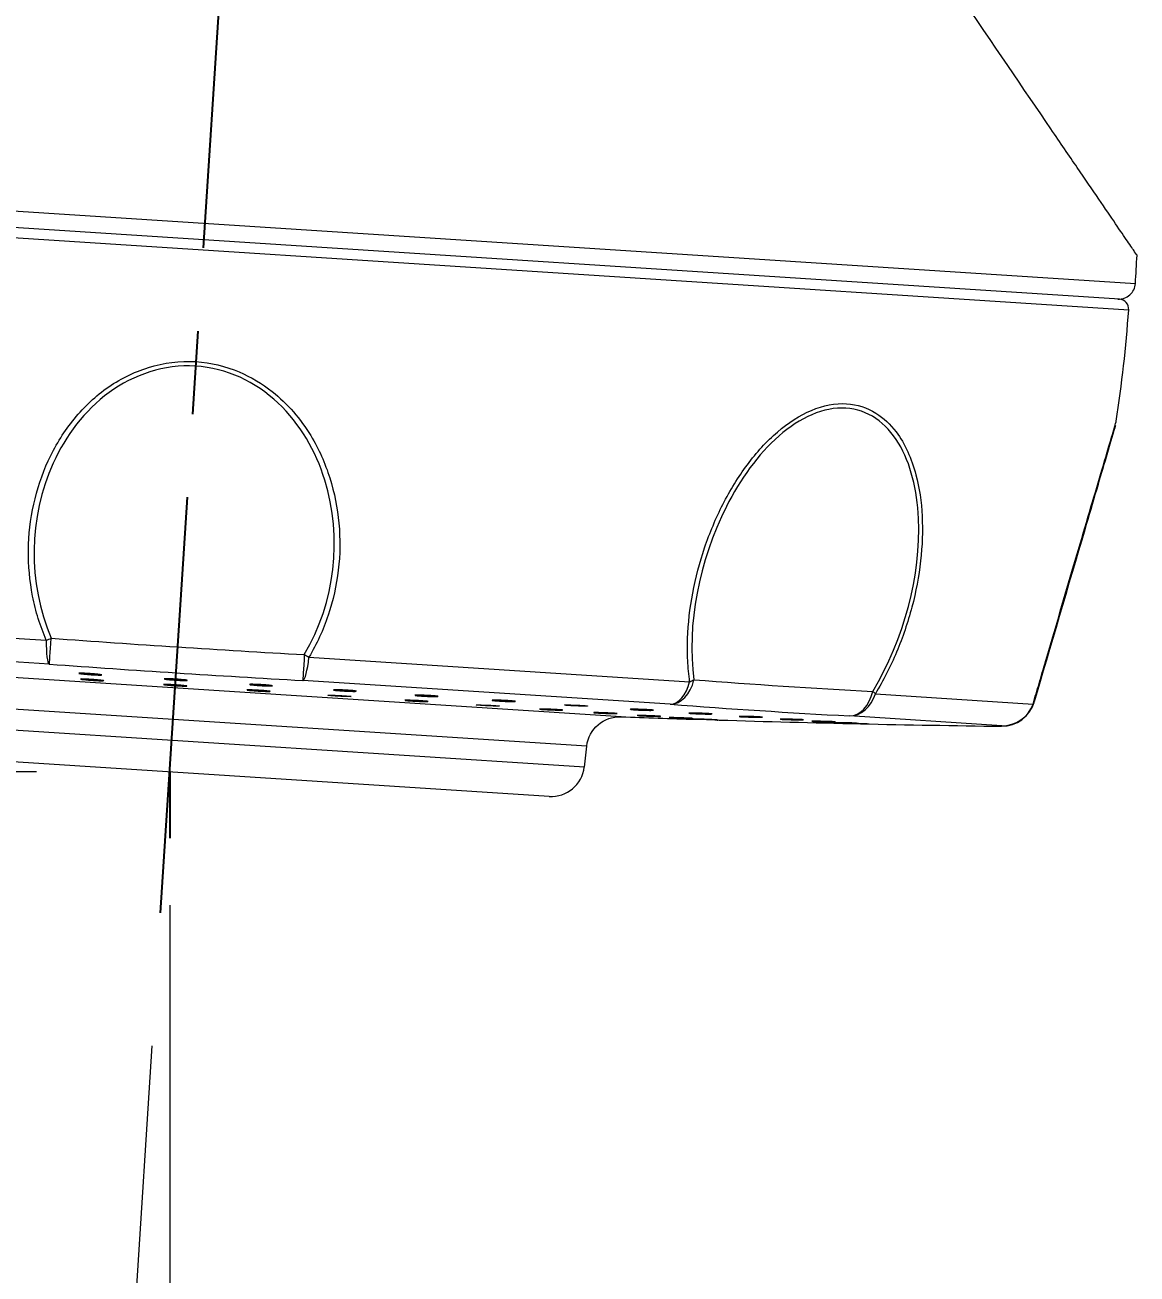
# Model space of a CAD drawing. Extents: x 0 to 1128, y 0 to 827.
# Drawn here: x 487.64 to 521.04, y 543.34 to 580.84 of the extents above; entities that cross this region are included whole.
import ezdxf

# ---------------------------------------------------------------- set-up
doc = ezdxf.new("R2010")
doc.units = 0
doc.header["$LTSCALE"] = 10
doc.header["$MEASUREMENT"] = 0
doc.header["$PDMODE"] = 3
doc.header["$PDSIZE"] = -10
doc.linetypes.add('CENTER', pattern=[2, 1.25, -0.25, 0.25, -0.25])
doc.layers.get('0').update_dxf_attribs({"linetype": 'CONTINUOUS'})
doc.layers.get('DEFPOINTS').update_dxf_attribs({"linetype": 'CONTINUOUS'})
doc.layers.add('1', color=7, linetype='CONTINUOUS')
doc.styles.add('Daelim Dimension', font='')
doc.styles.get('Daelim Dimension').set_extended_font_data('나눔고딕')
doc.dimstyles.new('DEFAULT', dxfattribs={"dimscale": 2, "dimtxt": 2, "dimasz": 2, "dimexe": 0, "dimexo": 2, "dimgap": 1, "dimtad": 1, "dimdec": 0, "dimzin": 9, "dimdsep": 46, "dimtxsty": 'Daelim Dimension', "dimcen": 0.5, "dimclrd": 5, "dimclre": 5, "dimclrt": 256, "dimadec": 1, "dimazin": 0, "dimtfac": 1, "dimtdec": 0, "dimtix": 1, "dimtmove": 0, "dimatfit": 3, "dimfxl": 1, "dimtolj": 1, "dimtzin": 1, "dimlwd": 9, "dimlwe": 9, "dimarcsym": 0})

# ---------------------------------------------------------------- blocks, each defined once
blk = doc.blocks.new('*D2')
at = {"color": 5, "lineweight": 9, "ltscale": 0.5, "transparency": 16777216}
for p, q in [((491.986, 554.416), (491.986, 285.049)), ((723.806, 314.445), (723.806, 285.049)), ((495.986, 285.049), (719.806, 285.049))]:
    blk.add_line(p, q, dxfattribs=at)
at = {"color": 5, "ltscale": 0.5, "transparency": 16777216}
for points in [[(495.986, 285.715), (495.986, 284.382), (491.986, 285.049)], [(719.806, 285.715), (719.806, 284.382), (723.806, 285.049)]]:
    blk.add_solid(points, dxfattribs=at)
at = {"layer": 'DEFPOINTS', "color": 0, "ltscale": 0.5, "transparency": 16777216}
for p in [(491.986, 558.416), (723.806, 318.445), (723.806, 285.049)]:
    blk.add_point(p, dxfattribs=at)
at = {"color": 7, "ltscale": 0.5, "transparency": 16777216, "insert": (607.896, 292.499), "char_height": 10, "attachment_point": 5, "style": 'Daelim Dimension'}
blk.add_mtext('\\A1;232', dxfattribs=at)
blk = doc.blocks.new('*D3')
at = {"color": 5, "lineweight": 9, "ltscale": 0.5, "transparency": 16777216}
for p, q in [((487.986, 558.416), (419.015, 558.416)), ((419.015, 554.416), (419.015, 322.445)), ((693.806, 318.445), (419.015, 318.445))]:
    blk.add_line(p, q, dxfattribs=at)
at = {"color": 5, "ltscale": 0.5, "transparency": 16777216}
for points in [[(418.348, 554.416), (419.682, 554.416), (419.015, 558.416)], [(418.348, 322.445), (419.682, 322.445), (419.015, 318.445)]]:
    blk.add_solid(points, dxfattribs=at)
at = {"layer": 'DEFPOINTS', "color": 0, "ltscale": 0.5, "transparency": 16777216}
for p in [(491.986, 558.416), (419.015, 318.445), (697.806, 318.445)]:
    blk.add_point(p, dxfattribs=at)
at = {"color": 7, "ltscale": 0.5, "transparency": 16777216, "insert": (411.593, 438.431), "char_height": 10, "attachment_point": 5, "rotation": 90, "style": 'Daelim Dimension'}
blk.add_mtext('\\A1;240', dxfattribs=at)
blk = doc.blocks.new('*D4')
at = {"color": 5, "lineweight": 9, "ltscale": 0.5, "transparency": 16777216}
for p, q in [((491.986, 552.422), (491.986, 285.272)), ((491.454, 550.193), (474.359, 285.841))]:
    blk.add_line(p, q, dxfattribs=at)
blk.add_arc((491.986, 558.416), 273.145, 267.13906, 269.16094, dxfattribs=at)
at = {"color": 5, "ltscale": 0.5, "transparency": 16777216}
for points in [[(478.314, 284.946), (478.391, 286.278), (474.359, 285.841)], [(487.991, 285.967), (487.981, 284.634), (491.986, 285.272)]]:
    blk.add_solid(points, dxfattribs=at)
at = {"layer": 'DEFPOINTS', "color": 0, "ltscale": 0.5, "transparency": 16777216}
for p in [(495.195, 608.047), (491.986, 558.416), (491.986, 556.422), (491.712, 554.184), (480.23, 285.525)]:
    blk.add_point(p, dxfattribs=at)
at = {"color": 7, "ltscale": 0.5, "transparency": 16777216, "insert": (483.405, 292.746), "char_height": 10, "attachment_point": 5, "rotation": 358.15, "style": 'Daelim Dimension'}
blk.add_mtext('\\A1;4%%D', dxfattribs=at)

msp = doc.modelspace()

# ---------------------------------------------------------------- linework, layer by layer
at = {"color": 1, "linetype": 'CENTER'}
msp.add_line((491.712, 554.184), (495.195, 608.047), dxfattribs=at)
at = {"ltscale": 0.5}
msp.add_line((491.986, 558.416), (491.986, 556.422), dxfattribs=at)
at = {"layer": '1', "color": 7, "linetype": 'Continuous', "lineweight": 13}
for p, q in [((465.11, 576.691), (520.991, 573.077)), ((465.208, 575.879), (520.79, 572.284)), ((476.846, 563.108), (488.28, 562.368)), ((488.372, 561.649), (477.335, 562.363)), ((505.543, 560.07), (478.754, 561.802)), ((496.169, 561.858), (507.603, 561.119)), ((507.022, 560.443), (495.986, 561.157)), ((504.513, 559.187), (479.662, 560.794)), ((513.181, 560.758), (517.918, 560.452)), ((504.44, 558.561), (479.654, 560.163)), ((516.978, 559.799), (512.407, 560.095)), ((516.978, 559.799), (516.974, 559.784))]:
    msp.add_line(p, q, dxfattribs=at)
at = {"layer": '1', "color": 7, "linetype": 'Continuous', "lineweight": 18}
for p, q in [((520.51, 572.605), (465.527, 576.161)), ((507.689, 560.021), (507.681, 560.022)), ((503.382, 557.679), (480.589, 559.153)), ((504.44, 558.561), (504.513, 559.187))]:
    msp.add_line(p, q, dxfattribs=at)
for centre, radius, start, end in [((396.22, 580.643), 125, 356.5301, 356.91842), ((520.492, 573.107), 0.5, 266.3, 356.5301), ((520.49, 572.306), 0.3, 355.896, 86.3), ((478.049, 575.351), 42.85, 351.3962, 355.896), ((516.987, 560.784), 1, 269.2488, 343.6196), ((523.306, 1042.752), 483.009, 267.89242, 268.1574), ((523.306, 1042.752), 483.009, 268.24193, 269.2488), ((503.446, 558.677), 1, 266.3, 353.3)]:
    msp.add_arc(centre, radius, start, end, dxfattribs=at)
at = {"layer": '1', "color": 7, "linetype": 'Continuous', "lineweight": 18, "extrusion": (0, 0, -1)}
msp.add_arc((-505.506, 559.07), 1, 6.7, 92.1076, dxfattribs=at)
at = {"layer": '1', "color": 7, "linetype": 'Continuous', "lineweight": 13}
for centre, major_axis, ratio, start_param, end_param in [((488.444, 562.645), (-0.065, -0.998), 0.151744, 5.003417, 6.231108), ((488.444, 562.645), (0.919, 0.395), 0.196656, 4.449773, 4.612751), ((488.444, 562.645), (0.073, 0.997), 0.0018, 3.193066, 4.491082), ((521.453, 1014.086), (463.219, -29.955), 0.97561, 4.704187, 4.720591), ((496.043, 562.154), (-0.057, -0.998), 0.0018, 4.933696, 6.231712), ((496.043, 562.154), (-0.065, -0.998), 0.151744, 0.052077, 1.279768), ((496.043, 562.154), (-0.86, 0.51), 0.196656, 1.670434, 1.833412), ((521.463, 1014.247), (-464.18, 30.017), 0.97561, 1.562594, 1.578998), ((507.056, 561.442), (0.076, 0.997), 0.708356, 3.201082, 4.499098), ((507.056, 561.442), (-0.065, -0.998), 0.591619, 0.052077, 1.279768), ((507.056, 561.442), (0.991, 0.133), 0.453228, 5.235213, 5.398191), ((611.538, 1008.261), (169.001, 432.328), 0.68986, 3.349475, 3.36588), ((512.429, 561.094), (-0.053, -0.999), 0.70581, 0.043486, 1.341502), ((512.429, 561.094), (-0.065, -0.998), 0.806217, 0.052077, 1.279768), ((512.429, 561.094), (-0.856, 0.517), 0.175115, 3.754975, 3.917953), ((516.991, 560.799), (-0.959, 0.282), 0.999966, 1.843577, 3.141593), ((516.991, 560.799), (-0.065, -0.998), 0.98842, 0.052077, 1.279768), ((516.991, 560.799), (0.959, -0.282), 0.444306, 6.120207, 6.283185)]:
    msp.add_ellipse(centre, major_axis=major_axis, ratio=ratio, start_param=start_param, end_param=end_param, dxfattribs=at)
at = {"layer": '1', "color": 7, "linetype": 'Continuous', "lineweight": 18}
msp.add_ellipse((611.046, 1008.453), major_axis=(-169.352, -433.225), ratio=0.68986, start_param=0.207883, end_param=0.224287, dxfattribs=at)
at = {"layer": '1', "color": 7, "linetype": 'Continuous', "lineweight": 13}
for points, knots in [([(521.04, 573.923), (521.026, 573.943), (520.998, 573.984), (520.773, 574.316), (520.414, 574.843), (519.907, 575.587), (519.255, 576.541), (517.982, 578.401), (515.608, 581.905), (511.905, 587.318), (508.525, 592.265), (505.734, 596.363), (503.282, 599.957), (500.55, 603.935), (498.01, 607.66), (496.557, 609.807), (495.93, 610.732)], [0, 0, 0, 0, 0.03684, 0.074066, 0.112005, 0.150963, 0.191222, 0.233031, 0.351862, 0.491758, 0.62721, 0.683143, 0.759439, 0.859337, 0.939331, 1, 1, 1, 1]), ([(488.28, 562.368), (488.195, 562.582), (488.023, 563.014), (487.801, 563.915), (487.695, 565.074), (487.855, 566.455), (488.294, 567.779), (489.02, 568.982), (490.037, 569.979), (491.325, 570.633), (492.746, 570.819), (494.045, 570.5), (495.275, 569.762), (496.228, 568.644), (496.844, 567.252), (497.116, 565.875), (497.099, 564.473), (496.842, 563.33), (496.506, 562.464), (496.281, 562.059), (496.169, 561.858)], [0, 0, 0, 0, 0.030925, 0.062393, 0.124655, 0.186847, 0.248867, 0.311288, 0.373942, 0.43667, 0.499585, 0.558364, 0.609289, 0.687378, 0.749769, 0.812162, 0.87525, 0.93778, 0.969186, 1, 1, 1, 1]), ([(496.028, 561.935), (496.961, 563.509), (497.178, 565.44), (496.374, 568.045), (495.912, 568.857), (494.565, 570.123), (493.695, 570.539), (491.825, 570.654), (490.908, 570.343), (489.426, 569.262), (488.86, 568.505), (487.747, 566.05), (487.709, 564.105), (488.43, 562.426)], [0, 0, 0, 0, 0.25, 0.25, 0.375, 0.375, 0.5, 0.5, 0.625, 0.625, 0.75, 0.75, 1, 1, 1, 1]), ([(513.103, 560.831), (514.052, 562.403), (514.551, 564.316), (514.435, 566.877), (514.247, 567.672), (513.504, 568.898), (512.952, 569.294), (511.629, 569.373), (510.915, 569.049), (509.659, 567.954), (509.117, 567.195), (507.882, 564.748), (507.51, 562.824), (507.73, 561.178)], [0, 0, 0, 0, 0.25, 0.25, 0.375, 0.375, 0.5, 0.5, 0.625, 0.625, 0.75, 0.75, 1, 1, 1, 1]), ([(507.603, 561.119), (507.58, 561.329), (507.532, 561.753), (507.532, 562.639), (507.66, 563.783), (508.021, 565.151), (508.572, 566.467), (509.308, 567.67), (510.216, 568.674), (511.26, 569.344), (512.313, 569.553), (513.19, 569.261), (513.942, 568.555), (514.428, 567.468), (514.623, 566.103), (514.573, 564.746), (514.312, 563.36), (513.925, 562.225), (513.531, 561.363), (513.297, 560.958), (513.181, 560.758)], [0, 0, 0, 0, 0.030925, 0.062393, 0.124655, 0.186847, 0.248867, 0.311288, 0.373942, 0.43667, 0.499585, 0.558364, 0.609289, 0.687378, 0.749769, 0.812162, 0.87525, 0.93778, 0.969186, 1, 1, 1, 1])]:
    msp.add_open_spline(points, degree=3, knots=knots, dxfattribs=at)
at = {"layer": '1', "color": 7, "linetype": 'Continuous', "lineweight": 18}
for points, knots in [([(517.918, 560.452), (517.977, 560.657), (518.098, 561.069), (518.353, 561.94), (518.685, 563.07), (519.087, 564.435), (519.478, 565.762), (519.84, 566.988), (520.148, 568.032), (520.363, 568.756), (520.417, 568.941), (520.417, 568.942), (520.417, 568.942)], [0, 0, 0, 0, 0.061876, 0.124828, 0.249385, 0.373806, 0.4979, 0.622802, 0.748142, 0.873644, 0.999514, 1, 1, 1, 1]), ([(520.278, 568.435), (520.349, 568.676), (520.389, 568.812), (520.387, 568.807), (520.281, 568.444), (519.941, 567.289), (519.712, 566.51), (518.983, 564.03), (518.421, 562.118), (517.951, 560.517)], [0, 0, 0, 0, 0.134363, 0.134363, 0.350772, 0.350772, 0.567182, 0.567182, 1, 1, 1, 1]), ([(489.594, 561.365), (489.556, 561.368), (489.516, 561.37), (489.443, 561.374), (489.409, 561.376), (489.348, 561.378), (489.321, 561.379), (489.281, 561.378), (489.267, 561.378), (489.254, 561.376), (489.252, 561.375), (489.252, 561.374)], [0, 0, 0, 0, 0.216181, 0.216181, 0.431777, 0.431777, 0.654822, 0.654822, 0.867047, 0.867047, 1, 1, 1, 1]), ([(489.255, 561.372), (489.255, 561.372), (489.255, 561.372), (489.26, 561.37), (489.272, 561.368), (489.308, 561.362), (489.332, 561.359), (489.388, 561.353), (489.422, 561.35), (489.494, 561.343), (489.532, 561.34), (489.61, 561.334), (489.65, 561.332), (489.726, 561.327), (489.762, 561.325), (489.827, 561.323), (489.857, 561.322), (489.903, 561.321), (489.921, 561.322), (489.933, 561.322)], [0, 0, 0, 0, 0.000244, 0.000244, 0.12482, 0.12482, 0.249778, 0.249778, 0.376585, 0.376585, 0.499518, 0.499518, 0.62692, 0.62692, 0.749636, 0.749636, 0.876229, 0.876229, 1, 1, 1, 1]), ([(489.95, 561.325), (489.95, 561.326), (489.95, 561.326), (489.949, 561.328), (489.94, 561.33), (489.912, 561.335), (489.892, 561.338), (489.841, 561.344), (489.81, 561.347), (489.742, 561.354), (489.705, 561.357), (489.643, 561.362), (489.619, 561.363), (489.594, 561.365)], [0, 0, 0, 0, 0.027102, 0.027102, 0.241558, 0.241558, 0.448247, 0.448247, 0.663085, 0.663085, 0.869883, 0.869883, 1, 1, 1, 1]), ([(489.639, 561.189), (489.6, 561.191), (489.561, 561.194), (489.489, 561.198), (489.455, 561.199), (489.395, 561.202), (489.369, 561.203), (489.332, 561.203), (489.319, 561.203), (489.309, 561.201), (489.307, 561.201), (489.307, 561.2)], [0, 0, 0, 0, 0.221088, 0.221088, 0.441581, 0.441581, 0.669668, 0.669668, 0.88662, 0.88662, 1, 1, 1, 1]), ([(489.312, 561.198), (489.312, 561.198), (489.312, 561.198), (489.318, 561.196), (489.332, 561.194), (489.369, 561.189), (489.394, 561.186), (489.453, 561.181), (489.487, 561.178), (489.56, 561.171), (489.598, 561.169), (489.676, 561.163), (489.717, 561.16), (489.792, 561.156), (489.827, 561.154), (489.891, 561.151), (489.919, 561.15), (489.964, 561.149), (489.981, 561.149), (489.991, 561.149)], [0, 0, 0, 0, 0.000232, 0.000232, 0.124731, 0.124731, 0.249625, 0.249625, 0.3764, 0.3764, 0.499331, 0.499331, 0.626771, 0.626771, 0.749554, 0.749554, 0.876194, 0.876194, 1, 1, 1, 1]), ([(490.005, 561.151), (490.005, 561.152), (490.005, 561.152), (490.002, 561.154), (489.992, 561.156), (489.962, 561.16), (489.94, 561.163), (489.888, 561.168), (489.856, 561.171), (489.787, 561.177), (489.749, 561.18), (489.687, 561.185), (489.663, 561.187), (489.639, 561.189)], [0, 0, 0, 0, 0.045273, 0.045273, 0.255676, 0.255676, 0.458446, 0.458446, 0.66926, 0.66926, 0.872237, 0.872237, 1, 1, 1, 1]), ([(492.191, 561.023), (492.152, 561.026), (492.112, 561.029), (492.037, 561.033), (492, 561.035), (491.933, 561.038), (491.902, 561.039), (491.855, 561.04), (491.836, 561.04), (491.811, 561.039), (491.804, 561.038), (491.805, 561.035), (491.812, 561.034), (491.839, 561.03), (491.858, 561.027), (491.908, 561.022), (491.939, 561.019), (492.006, 561.013), (492.042, 561.01), (492.119, 561.005), (492.16, 561.002), (492.237, 560.998), (492.275, 560.996), (492.345, 560.992), (492.378, 560.991), (492.432, 560.989), (492.454, 560.989), (492.487, 560.989), (492.497, 560.99), (492.501, 560.991)], [0, 0, 0, 0, 0.071145, 0.071145, 0.142098, 0.142098, 0.215495, 0.215495, 0.285309, 0.285309, 0.357817, 0.357817, 0.428904, 0.428904, 0.500216, 0.500216, 0.572603, 0.572603, 0.642795, 0.642795, 0.715561, 0.715561, 0.785668, 0.785668, 0.857978, 0.857978, 0.92892, 0.92892, 1, 1, 1, 1]), ([(492.202, 561.197), (492.164, 561.199), (492.124, 561.202), (492.048, 561.206), (492.011, 561.208), (491.944, 561.21), (491.914, 561.211), (491.866, 561.211), (491.847, 561.211), (491.822, 561.21), (491.815, 561.208), (491.816, 561.205), (491.823, 561.203), (491.85, 561.198), (491.869, 561.195), (491.919, 561.189), (491.95, 561.186), (492.016, 561.18), (492.053, 561.177), (492.13, 561.171), (492.17, 561.169), (492.248, 561.164), (492.286, 561.162), (492.355, 561.159), (492.388, 561.158), (492.443, 561.157), (492.465, 561.157), (492.498, 561.158), (492.508, 561.159), (492.512, 561.16)], [0, 0, 0, 0, 0.07112, 0.07112, 0.142047, 0.142047, 0.215425, 0.215425, 0.285244, 0.285244, 0.35777, 0.35777, 0.428905, 0.428905, 0.500257, 0.500257, 0.572666, 0.572666, 0.642862, 0.642862, 0.715611, 0.715611, 0.785683, 0.785683, 0.857969, 0.857969, 0.928909, 0.928909, 1, 1, 1, 1]), ([(492.503, 560.992), (492.503, 560.993), (492.499, 560.994), (492.483, 560.997), (492.467, 560.999), (492.424, 561.004), (492.396, 561.007), (492.334, 561.013), (492.299, 561.016), (492.239, 561.02), (492.215, 561.022), (492.191, 561.023)], [0, 0, 0, 0, 0.17491, 0.17491, 0.399682, 0.399682, 0.633372, 0.633372, 0.858374, 0.858374, 1, 1, 1, 1]), ([(492.514, 561.161), (492.514, 561.163), (492.511, 561.164), (492.494, 561.168), (492.478, 561.171), (492.435, 561.176), (492.408, 561.179), (492.345, 561.185), (492.31, 561.188), (492.251, 561.193), (492.226, 561.195), (492.202, 561.197)], [0, 0, 0, 0, 0.175821, 0.175821, 0.400425, 0.400425, 0.633883, 0.633883, 0.858605, 0.858605, 1, 1, 1, 1]), ([(494.809, 561.028), (494.772, 561.031), (494.732, 561.033), (494.654, 561.037), (494.616, 561.039), (494.544, 561.042), (494.51, 561.043), (494.455, 561.044), (494.432, 561.044), (494.398, 561.043), (494.386, 561.042), (494.38, 561.04), (494.379, 561.04), (494.379, 561.039)], [0, 0, 0, 0, 0.185312, 0.185312, 0.370122, 0.370122, 0.561316, 0.561316, 0.743237, 0.743237, 0.932213, 0.932213, 1, 1, 1, 1]), ([(494.388, 561.035), (494.388, 561.035), (494.388, 561.035), (494.397, 561.033), (494.412, 561.031), (494.453, 561.025), (494.48, 561.023), (494.542, 561.017), (494.576, 561.014), (494.65, 561.009), (494.69, 561.006), (494.768, 561.001), (494.807, 560.999), (494.881, 560.996), (494.917, 560.995), (494.978, 560.993), (495.004, 560.993), (495.045, 560.993), (495.061, 560.994), (495.069, 560.995)], [0, 0, 0, 0, 0.000221, 0.000221, 0.125133, 0.125133, 0.251895, 0.251895, 0.374783, 0.374783, 0.502139, 0.502139, 0.624811, 0.624811, 0.751357, 0.751357, 0.875547, 0.875547, 1, 1, 1, 1]), ([(495.078, 560.998), (495.078, 560.998), (495.077, 560.999), (495.071, 561.001), (495.059, 561.004), (495.025, 561.009), (495.002, 561.012), (494.945, 561.017), (494.913, 561.02), (494.856, 561.025), (494.833, 561.026), (494.809, 561.028)], [0, 0, 0, 0, 0.096706, 0.096706, 0.34287, 0.34287, 0.598739, 0.598739, 0.845032, 0.845032, 1, 1, 1, 1]), ([(494.743, 560.858), (494.705, 560.861), (494.665, 560.864), (494.588, 560.868), (494.549, 560.87), (494.476, 560.873), (494.442, 560.875), (494.385, 560.876), (494.361, 560.877), (494.324, 560.876), (494.311, 560.876), (494.303, 560.875), (494.302, 560.874), (494.302, 560.873)], [0, 0, 0, 0, 0.182332, 0.182332, 0.364172, 0.364172, 0.552276, 0.552276, 0.731197, 0.731197, 0.917021, 0.917021, 1, 1, 1, 1]), ([(494.309, 560.871), (494.309, 560.871), (494.309, 560.871), (494.316, 560.869), (494.33, 560.867), (494.369, 560.863), (494.396, 560.86), (494.455, 560.855), (494.489, 560.852), (494.562, 560.847), (494.602, 560.844), (494.68, 560.84), (494.72, 560.837), (494.794, 560.834), (494.83, 560.832), (494.893, 560.83), (494.92, 560.829), (494.963, 560.829), (494.98, 560.829), (494.99, 560.83)], [0, 0, 0, 0, 0.000212, 0.000212, 0.125055, 0.125055, 0.25178, 0.25178, 0.374661, 0.374661, 0.502051, 0.502051, 0.624785, 0.624785, 0.751375, 0.751375, 0.87557, 0.87557, 1, 1, 1, 1]), ([(495.001, 560.832), (495.001, 560.832), (495, 560.833), (494.996, 560.835), (494.986, 560.837), (494.954, 560.841), (494.931, 560.843), (494.877, 560.848), (494.845, 560.851), (494.789, 560.855), (494.766, 560.857), (494.743, 560.858)], [0, 0, 0, 0, 0.07363, 0.07363, 0.325993, 0.325993, 0.588368, 0.588368, 0.840989, 0.840989, 1, 1, 1, 1]), ([(497.231, 560.698), (497.195, 560.7), (497.156, 560.702), (497.079, 560.707), (497.039, 560.709), (496.962, 560.712), (496.925, 560.714), (496.86, 560.716), (496.831, 560.717), (496.785, 560.717), (496.766, 560.717), (496.742, 560.716), (496.737, 560.715), (496.74, 560.713), (496.748, 560.711), (496.776, 560.707), (496.797, 560.705), (496.848, 560.7), (496.879, 560.698), (496.946, 560.693), (496.985, 560.69), (497.062, 560.686), (497.101, 560.683), (497.178, 560.68), (497.217, 560.678), (497.286, 560.675), (497.318, 560.674), (497.37, 560.673), (497.392, 560.673), (497.424, 560.674), (497.434, 560.675), (497.439, 560.677), (497.435, 560.678), (497.415, 560.682), (497.397, 560.684), (497.352, 560.688), (497.325, 560.691), (497.274, 560.695), (497.253, 560.696), (497.231, 560.698)], [0, 0, 0, 0, 0.053487, 0.053487, 0.106829, 0.106829, 0.162009, 0.162009, 0.214495, 0.214495, 0.269006, 0.269006, 0.32245, 0.32245, 0.376062, 0.376062, 0.430482, 0.430482, 0.483252, 0.483252, 0.537958, 0.537958, 0.590665, 0.590665, 0.645027, 0.645027, 0.698361, 0.698361, 0.751977, 0.751977, 0.806636, 0.806636, 0.859313, 0.859313, 0.914079, 0.914079, 0.966809, 0.966809, 1, 1, 1, 1]), ([(497.375, 560.862), (497.339, 560.865), (497.299, 560.867), (497.221, 560.871), (497.182, 560.873), (497.107, 560.876), (497.07, 560.877), (497.008, 560.879), (496.982, 560.879), (496.939, 560.879), (496.922, 560.878), (496.906, 560.876), (496.903, 560.875), (496.903, 560.874)], [0, 0, 0, 0, 0.17322, 0.17322, 0.345971, 0.345971, 0.52469, 0.52469, 0.694741, 0.694741, 0.871386, 0.871386, 1, 1, 1, 1]), ([(496.904, 560.873), (496.904, 560.873), (496.904, 560.873), (496.908, 560.871), (496.919, 560.869), (496.951, 560.864), (496.975, 560.861), (497.029, 560.856), (497.061, 560.853), (497.131, 560.848), (497.17, 560.845), (497.248, 560.841), (497.287, 560.839), (497.364, 560.835), (497.402, 560.834), (497.468, 560.832), (497.498, 560.832), (497.547, 560.831), (497.567, 560.832), (497.581, 560.833)], [0, 0, 0, 0, 0.000216, 0.000216, 0.125128, 0.125128, 0.25189, 0.25189, 0.374778, 0.374778, 0.502135, 0.502135, 0.624807, 0.624807, 0.751353, 0.751353, 0.875543, 0.875543, 1, 1, 1, 1]), ([(497.601, 560.836), (497.601, 560.836), (497.601, 560.836), (497.602, 560.838), (497.595, 560.84), (497.57, 560.844), (497.551, 560.847), (497.502, 560.852), (497.473, 560.855), (497.42, 560.859), (497.398, 560.86), (497.375, 560.862)], [0, 0, 0, 0, 0.002834, 0.002834, 0.27458, 0.27458, 0.557039, 0.557039, 0.828928, 0.828928, 1, 1, 1, 1]), ([(499.593, 560.545), (499.561, 560.547), (499.524, 560.549), (499.448, 560.554), (499.409, 560.556), (499.33, 560.559), (499.29, 560.561), (499.219, 560.564), (499.187, 560.564), (499.131, 560.566), (499.107, 560.566), (499.072, 560.566), (499.06, 560.565), (499.054, 560.564), (499.053, 560.563), (499.053, 560.563)], [0, 0, 0, 0, 0.156343, 0.156343, 0.312264, 0.312264, 0.473556, 0.473556, 0.626974, 0.626974, 0.786311, 0.786311, 0.942527, 0.942527, 1, 1, 1, 1]), ([(499.061, 560.56), (499.061, 560.56), (499.061, 560.56), (499.069, 560.559), (499.084, 560.557), (499.126, 560.553), (499.152, 560.551), (499.212, 560.546), (499.248, 560.544), (499.322, 560.539), (499.361, 560.537), (499.439, 560.533), (499.479, 560.532), (499.553, 560.529), (499.588, 560.528), (499.649, 560.526), (499.676, 560.526), (499.719, 560.525), (499.734, 560.526), (499.743, 560.526)], [0, 0, 0, 0, 0.000181, 0.000181, 0.12662, 0.12662, 0.249225, 0.249225, 0.376328, 0.376328, 0.498785, 0.498785, 0.625089, 0.625089, 0.749005, 0.749005, 0.873574, 0.873574, 1, 1, 1, 1]), ([(499.858, 560.701), (499.824, 560.704), (499.786, 560.706), (499.709, 560.71), (499.669, 560.712), (499.591, 560.716), (499.552, 560.717), (499.485, 560.719), (499.455, 560.719), (499.404, 560.719), (499.383, 560.719), (499.355, 560.717), (499.347, 560.716), (499.346, 560.714), (499.346, 560.714), (499.346, 560.714)], [0, 0, 0, 0, 0.163035, 0.163035, 0.325628, 0.325628, 0.493838, 0.493838, 0.65389, 0.65389, 0.820149, 0.820149, 0.983218, 0.983218, 1, 1, 1, 1]), ([(499.362, 560.709), (499.362, 560.709), (499.362, 560.709), (499.374, 560.707), (499.393, 560.705), (499.44, 560.7), (499.469, 560.698), (499.534, 560.693), (499.571, 560.69), (499.647, 560.686), (499.687, 560.684), (499.764, 560.68), (499.804, 560.679), (499.875, 560.676), (499.908, 560.676), (499.965, 560.675), (499.989, 560.675), (500.025, 560.676), (500.037, 560.677), (500.042, 560.678)], [0, 0, 0, 0, 0.000212, 0.000212, 0.126687, 0.126687, 0.249298, 0.249298, 0.376367, 0.376367, 0.498763, 0.498763, 0.625023, 0.625023, 0.748933, 0.748933, 0.873523, 0.873523, 1, 1, 1, 1]), ([(500.045, 560.68), (500.045, 560.681), (500.043, 560.682), (500.03, 560.685), (500.015, 560.687), (499.974, 560.692), (499.949, 560.694), (499.9, 560.698), (499.88, 560.7), (499.858, 560.701)], [0, 0, 0, 0, 0.193417, 0.193417, 0.507479, 0.507479, 0.809787, 0.809787, 1, 1, 1, 1]), ([(502.22, 560.549), (502.189, 560.551), (502.152, 560.553), (502.077, 560.557), (502.038, 560.559), (501.959, 560.562), (501.918, 560.564), (501.846, 560.566), (501.814, 560.567), (501.756, 560.567), (501.73, 560.567), (501.693, 560.566), (501.681, 560.565), (501.672, 560.564), (501.671, 560.563), (501.671, 560.562)], [0, 0, 0, 0, 0.153974, 0.153974, 0.307531, 0.307531, 0.466393, 0.466393, 0.61755, 0.61755, 0.774569, 0.774569, 0.928576, 0.928576, 1, 1, 1, 1]), ([(501.676, 560.56), (501.676, 560.56), (501.676, 560.56), (501.683, 560.558), (501.697, 560.556), (501.737, 560.552), (501.762, 560.549), (501.821, 560.545), (501.856, 560.542), (501.929, 560.538), (501.967, 560.536), (502.045, 560.533), (502.086, 560.531), (502.161, 560.529), (502.196, 560.528), (502.259, 560.527), (502.287, 560.527), (502.331, 560.527), (502.348, 560.528), (502.358, 560.529)], [0, 0, 0, 0, 0.000215, 0.000215, 0.126691, 0.126691, 0.249302, 0.249302, 0.376371, 0.376371, 0.498767, 0.498767, 0.625028, 0.625028, 0.748938, 0.748938, 0.873529, 0.873529, 1, 1, 1, 1]), ([(499.752, 560.528), (499.752, 560.529), (499.751, 560.529), (499.746, 560.531), (499.734, 560.533), (499.7, 560.536), (499.677, 560.538), (499.633, 560.542), (499.614, 560.543), (499.593, 560.545)], [0, 0, 0, 0, 0.119324, 0.119324, 0.462151, 0.462151, 0.792232, 0.792232, 1, 1, 1, 1]), ([(501.773, 560.404), (501.744, 560.406), (501.71, 560.408), (501.639, 560.412), (501.6, 560.414), (501.521, 560.418), (501.48, 560.419), (501.404, 560.422), (501.369, 560.423), (501.305, 560.425), (501.276, 560.426), (501.231, 560.426), (501.214, 560.426), (501.192, 560.425), (501.187, 560.424), (501.192, 560.422), (501.201, 560.42), (501.231, 560.417), (501.253, 560.415), (501.305, 560.411), (501.337, 560.409), (501.406, 560.405), (501.443, 560.403), (501.52, 560.399), (501.561, 560.397), (501.638, 560.394), (501.675, 560.393), (501.743, 560.391), (501.775, 560.39), (501.827, 560.389), (501.848, 560.389), (501.877, 560.39), (501.886, 560.39), (501.89, 560.392), (501.885, 560.394), (501.862, 560.397), (501.844, 560.398), (501.808, 560.401), (501.791, 560.403), (501.773, 560.404)], [0, 0, 0, 0, 0.053487, 0.053487, 0.106829, 0.106829, 0.162009, 0.162009, 0.214495, 0.214495, 0.269006, 0.269006, 0.32245, 0.32245, 0.376062, 0.376062, 0.430482, 0.430482, 0.483252, 0.483252, 0.537958, 0.537958, 0.590665, 0.590665, 0.645027, 0.645027, 0.698361, 0.698361, 0.751977, 0.751977, 0.806636, 0.806636, 0.859313, 0.859313, 0.914079, 0.914079, 0.966809, 0.966809, 1, 1, 1, 1]), ([(502.369, 560.531), (502.37, 560.532), (502.369, 560.532), (502.366, 560.534), (502.356, 560.536), (502.324, 560.54), (502.302, 560.542), (502.259, 560.546), (502.24, 560.547), (502.22, 560.549)], [0, 0, 0, 0, 0.09254, 0.09254, 0.445881, 0.445881, 0.785998, 0.785998, 1, 1, 1, 1]), ([(503.716, 560.278), (503.692, 560.28), (503.661, 560.282), (503.595, 560.285), (503.558, 560.287), (503.481, 560.291), (503.44, 560.293), (503.362, 560.296), (503.324, 560.297), (503.254, 560.299), (503.221, 560.3), (503.166, 560.301), (503.144, 560.301), (503.111, 560.301), (503.1, 560.3), (503.095, 560.299), (503.094, 560.299), (503.094, 560.299)], [0, 0, 0, 0, 0.136321, 0.136321, 0.272275, 0.272275, 0.412911, 0.412911, 0.546682, 0.546682, 0.685614, 0.685614, 0.821825, 0.821825, 0.958466, 0.958466, 1, 1, 1, 1]), ([(503.104, 560.296), (503.104, 560.296), (503.104, 560.296), (503.114, 560.295), (503.129, 560.294), (503.172, 560.29), (503.199, 560.288), (503.262, 560.285), (503.296, 560.283), (503.37, 560.279), (503.411, 560.277), (503.489, 560.274), (503.528, 560.273), (503.601, 560.27), (503.636, 560.269), (503.697, 560.268), (503.724, 560.268), (503.764, 560.268), (503.778, 560.268), (503.786, 560.268)], [0, 0, 0, 0, 0.000323, 0.000323, 0.123406, 0.123406, 0.251005, 0.251005, 0.37394, 0.37394, 0.500737, 0.500737, 0.625136, 0.625136, 0.750192, 0.750192, 0.877682, 0.877682, 1, 1, 1, 1]), ([(503.794, 560.27), (503.794, 560.27), (503.793, 560.271), (503.785, 560.272), (503.773, 560.274), (503.745, 560.276), (503.731, 560.277), (503.716, 560.278)], [0, 0, 0, 0, 0.211855, 0.211855, 0.695544, 0.695544, 1, 1, 1, 1]), ([(504.424, 560.406), (504.395, 560.408), (504.361, 560.41), (504.289, 560.414), (504.25, 560.416), (504.172, 560.419), (504.13, 560.421), (504.055, 560.423), (504.02, 560.424), (503.956, 560.425), (503.927, 560.425), (503.881, 560.425), (503.864, 560.424), (503.842, 560.422), (503.838, 560.421), (503.842, 560.418), (503.851, 560.417), (503.882, 560.413), (503.903, 560.411), (503.955, 560.407), (503.987, 560.405), (504.056, 560.401), (504.093, 560.399), (504.17, 560.395), (504.211, 560.394), (504.288, 560.391), (504.326, 560.39), (504.394, 560.389), (504.425, 560.388), (504.478, 560.388), (504.499, 560.389), (504.528, 560.39), (504.536, 560.391), (504.54, 560.393), (504.536, 560.395), (504.513, 560.399), (504.495, 560.4), (504.458, 560.404), (504.442, 560.405), (504.424, 560.406)], [0, 0, 0, 0, 0.053463, 0.053463, 0.106782, 0.106782, 0.161942, 0.161942, 0.214427, 0.214427, 0.268948, 0.268948, 0.322422, 0.322422, 0.37606, 0.37606, 0.430492, 0.430492, 0.483261, 0.483261, 0.537949, 0.537949, 0.590625, 0.590625, 0.644964, 0.644964, 0.698292, 0.698292, 0.751913, 0.751913, 0.806599, 0.806599, 0.859304, 0.859304, 0.914087, 0.914087, 0.96682, 0.96682, 1, 1, 1, 1]), ([(505.374, 560.171), (505.355, 560.172), (505.329, 560.174), (505.27, 560.177), (505.236, 560.179), (505.163, 560.182), (505.122, 560.184), (505.044, 560.187), (505.005, 560.188), (504.93, 560.191), (504.894, 560.192), (504.831, 560.193), (504.803, 560.194), (504.759, 560.194), (504.743, 560.194), (504.725, 560.193), (504.721, 560.193), (504.721, 560.192)], [0, 0, 0, 0, 0.128011, 0.128011, 0.255678, 0.255678, 0.387742, 0.387742, 0.513358, 0.513358, 0.643821, 0.643821, 0.771729, 0.771729, 0.900042, 0.900042, 1, 1, 1, 1]), ([(504.723, 560.192), (504.723, 560.192), (504.723, 560.192), (504.726, 560.191), (504.736, 560.19), (504.767, 560.187), (504.79, 560.186), (504.844, 560.182), (504.875, 560.181), (504.945, 560.177), (504.983, 560.176), (505.061, 560.173), (505.101, 560.171), (505.178, 560.168), (505.215, 560.167), (505.283, 560.166), (505.314, 560.165), (505.364, 560.164), (505.384, 560.164), (505.412, 560.164), (505.42, 560.165), (505.421, 560.166), (505.415, 560.167), (505.396, 560.169), (505.386, 560.17), (505.374, 560.171)], [0, 0, 0, 0, 0.000244, 0.000244, 0.092879, 0.092879, 0.188912, 0.188912, 0.281435, 0.281435, 0.376865, 0.376865, 0.47049, 0.47049, 0.564609, 0.564609, 0.660561, 0.660561, 0.753031, 0.753031, 0.84917, 0.84917, 0.941735, 0.941735, 1, 1, 1, 1]), ([(506.434, 560.276), (506.409, 560.278), (506.378, 560.28), (506.31, 560.284), (506.273, 560.285), (506.195, 560.288), (506.154, 560.29), (506.076, 560.292), (506.039, 560.293), (505.97, 560.295), (505.938, 560.295), (505.884, 560.295), (505.863, 560.295), (505.832, 560.294), (505.822, 560.293), (505.819, 560.291), (505.819, 560.291), (505.819, 560.291)], [0, 0, 0, 0, 0.137993, 0.137993, 0.275612, 0.275612, 0.417986, 0.417986, 0.553454, 0.553454, 0.694175, 0.694175, 0.832197, 0.832197, 0.970641, 0.970641, 1, 1, 1, 1]), ([(505.832, 560.288), (505.832, 560.288), (505.832, 560.288), (505.842, 560.286), (505.859, 560.284), (505.903, 560.281), (505.932, 560.279), (505.996, 560.275), (506.031, 560.273), (506.106, 560.27), (506.146, 560.268), (506.225, 560.266), (506.264, 560.265), (506.336, 560.263), (506.37, 560.262), (506.43, 560.262), (506.455, 560.262), (506.493, 560.263), (506.506, 560.264), (506.513, 560.264)], [0, 0, 0, 0, 0.000312, 0.000312, 0.123397, 0.123397, 0.250958, 0.250958, 0.373827, 0.373827, 0.500576, 0.500576, 0.624965, 0.624965, 0.750037, 0.750037, 0.877593, 0.877593, 1, 1, 1, 1]), ([(506.518, 560.266), (506.519, 560.267), (506.517, 560.267), (506.507, 560.27), (506.494, 560.271), (506.464, 560.274), (506.45, 560.275), (506.434, 560.276)], [0, 0, 0, 0, 0.249231, 0.249231, 0.710052, 0.710052, 1, 1, 1, 1]), ([(506.707, 560.085), (506.693, 560.086), (506.673, 560.087), (506.622, 560.09), (506.592, 560.091), (506.524, 560.094), (506.485, 560.096), (506.408, 560.099), (506.369, 560.1), (506.291, 560.103), (506.252, 560.104), (506.183, 560.106), (506.151, 560.106), (506.098, 560.107), (506.076, 560.108), (506.044, 560.108), (506.034, 560.107), (506.031, 560.107), (506.03, 560.107), (506.03, 560.107)], [0, 0, 0, 0, 0.120906, 0.120906, 0.241486, 0.241486, 0.366219, 0.366219, 0.484863, 0.484863, 0.608085, 0.608085, 0.728893, 0.728893, 0.850083, 0.850083, 0.973099, 0.973099, 1, 1, 1, 1]), ([(506.042, 560.105), (506.042, 560.105), (506.042, 560.105), (506.052, 560.104), (506.069, 560.103), (506.114, 560.1), (506.141, 560.099), (506.204, 560.096), (506.24, 560.094), (506.315, 560.091), (506.355, 560.09), (506.433, 560.087), (506.472, 560.086), (506.546, 560.084), (506.581, 560.083), (506.639, 560.082), (506.664, 560.081), (506.703, 560.081), (506.717, 560.081), (506.724, 560.081)], [0, 0, 0, 0, 0.000258, 0.000258, 0.127296, 0.127296, 0.249692, 0.249692, 0.375932, 0.375932, 0.499785, 0.499785, 0.62429, 0.62429, 0.751221, 0.751221, 0.873546, 0.873546, 1, 1, 1, 1]), ([(506.73, 560.082), (506.73, 560.082), (506.728, 560.083), (506.722, 560.084), (506.716, 560.084), (506.707, 560.085)], [0, 0, 0, 0, 0.428962, 0.428962, 1, 1, 1, 1]), ([(507.681, 560.022), (507.673, 560.022), (507.658, 560.023), (507.618, 560.025), (507.592, 560.027), (507.531, 560.029), (507.495, 560.03), (507.421, 560.033), (507.382, 560.035), (507.304, 560.037), (507.264, 560.038), (507.189, 560.041), (507.154, 560.042), (507.093, 560.043), (507.066, 560.044), (507.023, 560.044), (507.007, 560.045), (506.992, 560.044), (506.989, 560.044), (506.989, 560.044)], [0, 0, 0, 0, 0.114696, 0.114696, 0.229084, 0.229084, 0.347411, 0.347411, 0.459961, 0.459961, 0.576855, 0.576855, 0.691459, 0.691459, 0.806425, 0.806425, 0.923123, 0.923123, 1, 1, 1, 1]), ([(506.991, 560.044), (506.991, 560.044), (506.991, 560.044), (506.995, 560.043), (507.006, 560.042), (507.04, 560.04), (507.063, 560.039), (507.117, 560.037), (507.15, 560.036), (507.221, 560.033), (507.26, 560.031), (507.337, 560.029), (507.377, 560.028), (507.454, 560.025), (507.492, 560.024), (507.558, 560.022), (507.587, 560.022), (507.637, 560.021), (507.656, 560.02), (507.669, 560.02)], [0, 0, 0, 0, 0.000256, 0.000256, 0.127294, 0.127294, 0.24969, 0.24969, 0.37593, 0.37593, 0.499783, 0.499783, 0.62429, 0.62429, 0.75122, 0.75122, 0.873546, 0.873546, 1, 1, 1, 1]), ([(508.273, 559.984), (508.271, 559.984), (508.262, 559.984), (508.233, 559.986), (508.212, 559.986), (508.16, 559.988), (508.127, 559.99), (508.058, 559.992), (508.021, 559.993), (507.944, 559.996), (507.903, 559.997), (507.826, 559.999), (507.788, 560.001), (507.72, 560.003), (507.688, 560.003), (507.636, 560.005), (507.614, 560.005), (507.585, 560.006), (507.577, 560.006), (507.574, 560.006), (507.574, 560.006), (507.574, 560.006)], [0, 0, 0, 0, 0.108919, 0.108919, 0.217544, 0.217544, 0.329911, 0.329911, 0.436792, 0.436792, 0.547797, 0.547797, 0.656628, 0.656628, 0.765802, 0.765802, 0.876622, 0.876622, 0.984082, 0.984082, 1, 1, 1, 1]), ([(508.219, 560.161), (508.198, 560.162), (508.17, 560.164), (508.108, 560.167), (508.073, 560.169), (507.998, 560.172), (507.957, 560.173), (507.878, 560.176), (507.84, 560.177), (507.767, 560.178), (507.731, 560.179), (507.671, 560.18), (507.646, 560.18), (507.606, 560.179), (507.592, 560.178), (507.579, 560.177), (507.577, 560.177), (507.577, 560.176)], [0, 0, 0, 0, 0.131077, 0.131077, 0.261798, 0.261798, 0.397036, 0.397036, 0.525714, 0.525714, 0.659382, 0.659382, 0.790487, 0.790487, 0.921992, 0.921992, 1, 1, 1, 1]), ([(507.581, 560.174), (507.581, 560.174), (507.581, 560.174), (507.587, 560.173), (507.599, 560.172), (507.635, 560.169), (507.66, 560.167), (507.717, 560.164), (507.75, 560.162), (507.822, 560.159), (507.861, 560.158), (507.939, 560.155), (507.979, 560.154), (508.055, 560.152), (508.091, 560.151), (508.157, 560.15), (508.186, 560.15), (508.232, 560.15), (508.25, 560.151), (508.261, 560.151)], [0, 0, 0, 0, 0.000309, 0.000309, 0.123394, 0.123394, 0.250953, 0.250953, 0.373822, 0.373822, 0.500571, 0.500571, 0.62496, 0.62496, 0.750031, 0.750031, 0.877587, 0.877587, 1, 1, 1, 1]), ([(508.47, 559.971), (508.47, 559.971), (508.467, 559.971), (508.452, 559.971), (508.436, 559.972), (508.394, 559.973), (508.366, 559.974), (508.304, 559.976), (508.269, 559.977), (508.196, 559.979), (508.155, 559.981), (508.077, 559.983), (508.037, 559.984), (507.964, 559.987), (507.929, 559.988), (507.868, 559.99), (507.841, 559.991), (507.801, 559.992), (507.786, 559.992), (507.77, 559.993), (507.768, 559.993), (507.777, 559.993), (507.782, 559.992), (507.789, 559.992)], [0, 0, 0, 0, 0.066677, 0.066677, 0.163185, 0.163185, 0.263017, 0.263017, 0.357976, 0.357976, 0.456598, 0.456598, 0.553289, 0.553289, 0.650285, 0.650285, 0.748743, 0.748743, 0.844215, 0.844215, 0.943189, 0.943189, 1, 1, 1, 1]), ([(508.277, 560.154), (508.277, 560.154), (508.277, 560.154), (508.275, 560.155), (508.267, 560.157), (508.244, 560.159), (508.233, 560.16), (508.219, 560.161)], [0, 0, 0, 0, 0.082137, 0.082137, 0.64552, 0.64552, 1, 1, 1, 1]), ([(508.356, 559.974), (508.372, 559.974), (508.387, 559.973), (508.423, 559.972), (508.441, 559.972), (508.46, 559.971), (508.466, 559.971), (508.468, 559.971)], [0, 0, 0, 0, 0.257399, 0.257399, 0.713138, 0.713138, 1, 1, 1, 1]), ([(509.751, 560.062), (509.734, 560.063), (509.71, 560.064), (509.654, 560.067), (509.622, 560.069), (509.55, 560.072), (509.51, 560.073), (509.432, 560.075), (509.393, 560.076), (509.317, 560.078), (509.279, 560.079), (509.213, 560.08), (509.184, 560.08), (509.137, 560.08), (509.117, 560.08), (509.092, 560.079), (509.087, 560.078), (509.088, 560.076), (509.096, 560.075), (509.123, 560.073), (509.143, 560.071), (509.194, 560.068), (509.224, 560.067), (509.29, 560.064), (509.328, 560.063), (509.405, 560.06), (509.445, 560.059), (509.523, 560.057), (509.561, 560.056), (509.632, 560.055), (509.664, 560.055), (509.718, 560.054), (509.74, 560.054), (509.772, 560.055), (509.783, 560.056), (509.786, 560.057)], [0, 0, 0, 0, 0.058508, 0.058508, 0.116857, 0.116857, 0.177222, 0.177222, 0.23466, 0.23466, 0.294324, 0.294324, 0.352845, 0.352845, 0.411544, 0.411544, 0.471112, 0.471112, 0.52886, 0.52886, 0.588707, 0.588707, 0.646354, 0.646354, 0.70582, 0.70582, 0.76418, 0.76418, 0.82286, 0.82286, 0.882706, 0.882706, 0.940384, 0.940384, 1, 1, 1, 1]), ([(509.787, 560.057), (509.787, 560.058), (509.783, 560.059), (509.77, 560.06), (509.762, 560.061), (509.751, 560.062)], [0, 0, 0, 0, 0.546855, 0.546855, 1, 1, 1, 1]), ([(511.006, 559.981), (510.993, 559.982), (510.974, 559.983), (510.925, 559.985), (510.895, 559.986), (510.829, 559.989), (510.791, 559.99), (510.714, 559.992), (510.675, 559.994), (510.597, 559.995), (510.558, 559.996), (510.487, 559.997), (510.454, 559.998), (510.399, 559.998), (510.376, 559.998), (510.342, 559.998), (510.331, 559.998), (510.326, 559.997), (510.325, 559.997), (510.325, 559.996)], [0, 0, 0, 0, 0.119523, 0.119523, 0.238722, 0.238722, 0.362039, 0.362039, 0.479375, 0.479375, 0.601261, 0.601261, 0.720809, 0.720809, 0.840723, 0.840723, 0.962412, 0.962412, 1, 1, 1, 1]), ([(510.334, 559.995), (510.334, 559.995), (510.334, 559.995), (510.343, 559.994), (510.359, 559.993), (510.401, 559.99), (510.428, 559.989), (510.489, 559.987), (510.525, 559.985), (510.599, 559.983), (510.639, 559.982), (510.717, 559.98), (510.756, 559.979), (510.831, 559.977), (510.866, 559.977), (510.927, 559.976), (510.953, 559.976), (510.994, 559.976), (511.009, 559.976), (511.017, 559.977)], [0, 0, 0, 0, 0.000242, 0.000242, 0.127237, 0.127237, 0.249561, 0.249561, 0.375749, 0.375749, 0.499587, 0.499587, 0.624104, 0.624104, 0.751096, 0.751096, 0.873488, 0.873488, 1, 1, 1, 1]), ([(511.025, 559.978), (511.025, 559.978), (511.024, 559.979), (511.019, 559.979), (511.014, 559.98), (511.006, 559.981)], [0, 0, 0, 0, 0.377957, 0.377957, 1, 1, 1, 1]), ([(511.963, 559.919), (511.955, 559.919), (511.94, 559.92), (511.9, 559.922), (511.874, 559.923), (511.813, 559.925), (511.777, 559.926), (511.703, 559.928), (511.664, 559.93), (511.586, 559.931), (511.546, 559.932), (511.471, 559.934), (511.436, 559.934), (511.375, 559.935), (511.347, 559.936), (511.305, 559.936), (511.289, 559.936), (511.274, 559.935), (511.271, 559.935), (511.271, 559.934)], [0, 0, 0, 0, 0.114629, 0.114629, 0.228948, 0.228948, 0.347216, 0.347216, 0.459748, 0.459748, 0.576644, 0.576644, 0.691298, 0.691298, 0.806302, 0.806302, 0.923009, 0.923009, 1, 1, 1, 1]), ([(511.272, 559.934), (511.272, 559.934), (511.272, 559.934), (511.276, 559.933), (511.288, 559.933), (511.321, 559.931), (511.344, 559.93), (511.399, 559.928), (511.432, 559.927), (511.503, 559.924), (511.541, 559.923), (511.619, 559.921), (511.659, 559.92), (511.736, 559.919), (511.774, 559.918), (511.84, 559.917), (511.869, 559.917), (511.919, 559.916), (511.939, 559.916), (511.964, 559.917), (511.97, 559.917), (511.971, 559.918), (511.968, 559.918), (511.963, 559.919)], [0, 0, 0, 0, 0.0002, 0.0002, 0.10601, 0.10601, 0.207929, 0.207929, 0.313067, 0.313067, 0.416247, 0.416247, 0.519994, 0.519994, 0.625801, 0.625801, 0.727777, 0.727777, 0.833774, 0.833774, 0.935803, 0.935803, 1, 1, 1, 1]), ([(512.609, 559.877), (512.605, 559.877), (512.595, 559.878), (512.563, 559.879), (512.541, 559.88), (512.487, 559.882), (512.454, 559.883), (512.384, 559.884), (512.347, 559.885), (512.269, 559.887), (512.228, 559.888), (512.151, 559.89), (512.114, 559.891), (512.047, 559.892), (512.016, 559.892), (511.965, 559.893), (511.945, 559.893), (511.918, 559.893), (511.911, 559.893), (511.91, 559.893), (511.91, 559.893), (511.91, 559.893)], [0, 0, 0, 0, 0.109996, 0.109996, 0.219695, 0.219695, 0.333183, 0.333183, 0.441167, 0.441167, 0.553338, 0.553338, 0.663358, 0.663358, 0.773714, 0.773714, 0.885704, 0.885704, 0.994271, 0.994271, 1, 1, 1, 1]), ([(511.927, 559.891), (511.927, 559.891), (511.927, 559.891), (511.939, 559.891), (511.958, 559.89), (512.005, 559.889), (512.035, 559.888), (512.101, 559.886), (512.138, 559.885), (512.214, 559.883), (512.254, 559.882), (512.332, 559.88), (512.372, 559.879), (512.443, 559.878), (512.475, 559.878), (512.532, 559.877), (512.556, 559.876), (512.59, 559.876), (512.602, 559.876), (512.61, 559.877), (512.61, 559.877), (512.609, 559.877)], [0, 0, 0, 0, 0.00043, 0.00043, 0.114386, 0.114386, 0.231941, 0.231941, 0.347306, 0.347306, 0.463306, 0.463306, 0.581609, 0.581609, 0.695628, 0.695628, 0.814142, 0.814142, 0.928221, 0.928221, 1, 1, 1, 1]), ([(512.931, 559.856), (512.933, 559.856), (512.928, 559.856), (512.905, 559.857), (512.887, 559.858), (512.841, 559.859), (512.811, 559.859), (512.746, 559.861), (512.711, 559.862), (512.635, 559.864), (512.595, 559.865), (512.516, 559.866), (512.477, 559.867), (512.406, 559.869), (512.372, 559.869), (512.314, 559.87), (512.289, 559.871), (512.253, 559.871), (512.241, 559.872), (512.233, 559.872), (512.231, 559.872), (512.231, 559.872)], [0, 0, 0, 0, 0.105591, 0.105591, 0.210897, 0.210897, 0.31984, 0.31984, 0.423499, 0.423499, 0.531178, 0.531178, 0.636792, 0.636792, 0.742728, 0.742728, 0.850233, 0.850233, 0.954453, 0.954453, 1, 1, 1, 1])]:
    msp.add_open_spline(points, degree=3, knots=knots, dxfattribs=at)

# ---------------------------------------------------------------- dimensions: what is measured, and where the dimension line sits
at = {"color": 5, "ltscale": 0.5}
dim = msp.add_angular_dim_2l(base=(480.23, 285.525), line1=((491.712, 554.184), (495.195, 608.047)), line2=((491.986, 558.416), (491.986, 556.422)), text='4%%D', dimstyle='DEFAULT', override={"dimtxt": 5, "dimclrd": 5, "dimclre": 5, "dimclrt": 7}, dxfattribs=at)
dim.commit()
dim.dimension.update_dxf_attribs({"geometry": '*D4', "text_midpoint": (483.405, 292.746)})
dim = msp.add_linear_dim(base=(419.015, 318.445), p1=(491.986, 558.416), p2=(697.806, 318.445), angle=90, dimstyle='DEFAULT', override={"dimtxt": 5, "dimclrd": 5, "dimclre": 5, "dimclrt": 7}, dxfattribs=at)
dim.commit()
dim.dimension.update_dxf_attribs({"geometry": '*D3', "text_midpoint": (411.593, 438.431)})
dim = msp.add_linear_dim(base=(723.806, 285.049), p1=(491.986, 558.416), p2=(723.806, 318.445), text='232', dimstyle='DEFAULT', override={"dimtxt": 5, "dimclrd": 5, "dimclre": 5, "dimclrt": 7}, dxfattribs=at)
dim.commit()
dim.dimension.update_dxf_attribs({"geometry": '*D2', "text_midpoint": (607.896, 292.499)})

doc.saveas('drawing.dxf')
